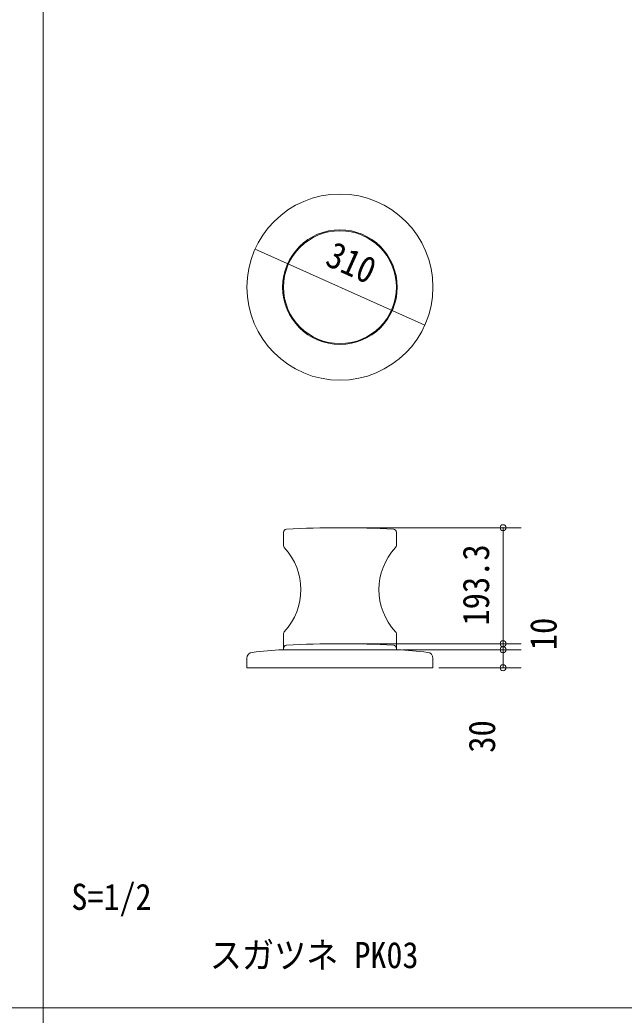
# Model space of a CAD drawing. Units: millimetres at full size, sheet at 1:20, with parts at other scales. Extents: x -4104 to 3696, y -3386 to 2063.
# Drawn here: x 1681 to 2688, y -924 to 734 of the extents above; entities that cross this region are included whole.
import ezdxf
from ezdxf.enums import TextEntityAlignment as Align

# ---------------------------------------------------------------- set-up
doc = ezdxf.new("R2010")
doc.units = ezdxf.units.MM
doc.header["$LTSCALE"] = 20
doc.header["$PDMODE"] = 32
doc.header["$PDSIZE"] = 10
for name, color, linetype, lineweight in [('0-0', 7, 'Continuous', 9), ('0-2', 6, 'Continuous', 9), ('0-5', 7, 'Continuous', 9), ('0-C', 7, 'Continuous', 9), ('0-F', 7, 'Continuous', 9)]:
    doc.layers.add(name, color=color, linetype=linetype, lineweight=lineweight)
doc.styles.add('ＭＳ ゴシック', font='')
doc.styles.get('ＭＳ ゴシック').set_extended_font_data('MS Gothic')

msp = doc.modelspace()

# ---------------------------------------------------------------- linework, layer by layer
at = {"layer": '0-0'}
for p in [(2485.88, -111.87), (2485.88, -305.13), (2485.88, -315.13), (2485.88, -345.13)]:
    msp.add_point(p, dxfattribs=at)
at = {"layer": '0-2'}
for p, q in [((2072.46, 351.99), (2355.47, 225.47)), ((2223.97, -111.87), (2515.88, -111.87)), ((2485.88, -305.13), (2485.88, -111.87)), ((2223.97, -305.13), (2515.88, -305.13)), ((2223.97, -305.13), (2515.88, -305.13)), ((2485.88, -315.13), (2485.88, -305.13)), ((2317.97, -315.13), (2515.88, -315.13)), ((2317.97, -315.13), (2515.88, -315.13)), ((2485.88, -345.13), (2485.88, -315.13)), ((2378.97, -345.13), (2515.88, -345.13))]:
    msp.add_line(p, q, dxfattribs=at)
at = {"layer": '0-5', "color": 1}
for p, q in [((1719.67, -2866.52), (1719.67, 958.48)), ((3695.67, -911.52), (731.67, -911.52))]:
    msp.add_line(p, q, dxfattribs=at)
at = {"layer": '0-C', "color": 3}
for centre, radius, start, end in [((2124.97, -312.61), 5, 93.19873, 180), ((2213.97, -1905.13), 1600, 86.80127, 93.19873), ((2302.97, -312.61), 5, 0, 86.80127)]:
    msp.add_arc(centre, radius, start, end, dxfattribs=at)
at = {"layer": '0-F'}
for p, q in [((2119.97, -119.35), (2119.97, -141.63)), ((2307.97, -141.63), (2307.97, -119.35)), ((2119.97, -288.52), (2119.97, -315.13)), ((2307.97, -315.13), (2307.97, -288.52)), ((2119.97, -309.35), (2119.97, -315.13)), ((2307.97, -315.13), (2307.97, -309.35)), ((2058.97, -329.45), (2058.97, -345.13)), ((2118.47, -315.13), (2213.97, -315.13)), ((2213.97, -315.13), (2309.47, -315.13)), ((2368.97, -345.13), (2368.97, -329.45)), ((2058.97, -345.13), (2213.97, -345.13)), ((2213.97, -345.13), (2368.97, -345.13))]:
    msp.add_line(p, q, dxfattribs=at)
for radius in [155, 95.5, 94]:
    msp.add_circle((2213.97, 288.73), radius, dxfattribs=at)
for centre, radius, start, end in [((2124.97, -119.35), 5, 93.19873, 180), ((2213.97, -1711.87), 1600, 86.80127, 93.19873), ((2302.97, -119.35), 5, 0, 86.80127), ((2124.97, -141.63), 5, 180, 223.09411), ((2046.47, -215.07), 102.5, 316.90589, 43.09411), ((2381.47, -215.07), 102.5, 136.90589, 223.09411), ((2302.97, -141.63), 5, 316.90589, 0), ((2124.97, -288.52), 5, 136.90589, 180), ((2302.97, -288.52), 5, 0, 43.09411), ((2068.97, -329.45), 10, 95.98779, 180), ((2213.97, -1711.87), 1400, 93.91143, 95.98779), ((2213.97, -1711.87), 1400, 84.01221, 86.08857), ((2358.97, -329.45), 10, 0, 84.01221)]:
    msp.add_arc(centre, radius, start, end, dxfattribs=at)

# ---------------------------------------------------------------- texts
at = {"layer": '0-2', "color": 7, "style": 'ＭＳ ゴシック', "width": 0.9}
for s, rotation, p in [('310', 335.914, (2181.66, 314.12)), ('193.3', 90, (2475.88, -274.98)), ('10', 90, (2588.3, -315.96)), ('30', 90, (2485.88, -486.68))]:
    msp.add_text(s, height=44.21, rotation=rotation, dxfattribs=at).set_placement(p, align=Align.BOTTOM_LEFT)
at = {"layer": '0-5', "style": 'ＭＳ ゴシック', "width": 0.9}
for s, p in [('S=1/2', (1766.52, -761.54)), ('スガツネ PK03', (1997.16, -858.58))]:
    msp.add_text(s, height=43.62, dxfattribs=at).set_placement(p, align=Align.BOTTOM_LEFT)

doc.saveas('drawing.dxf')
